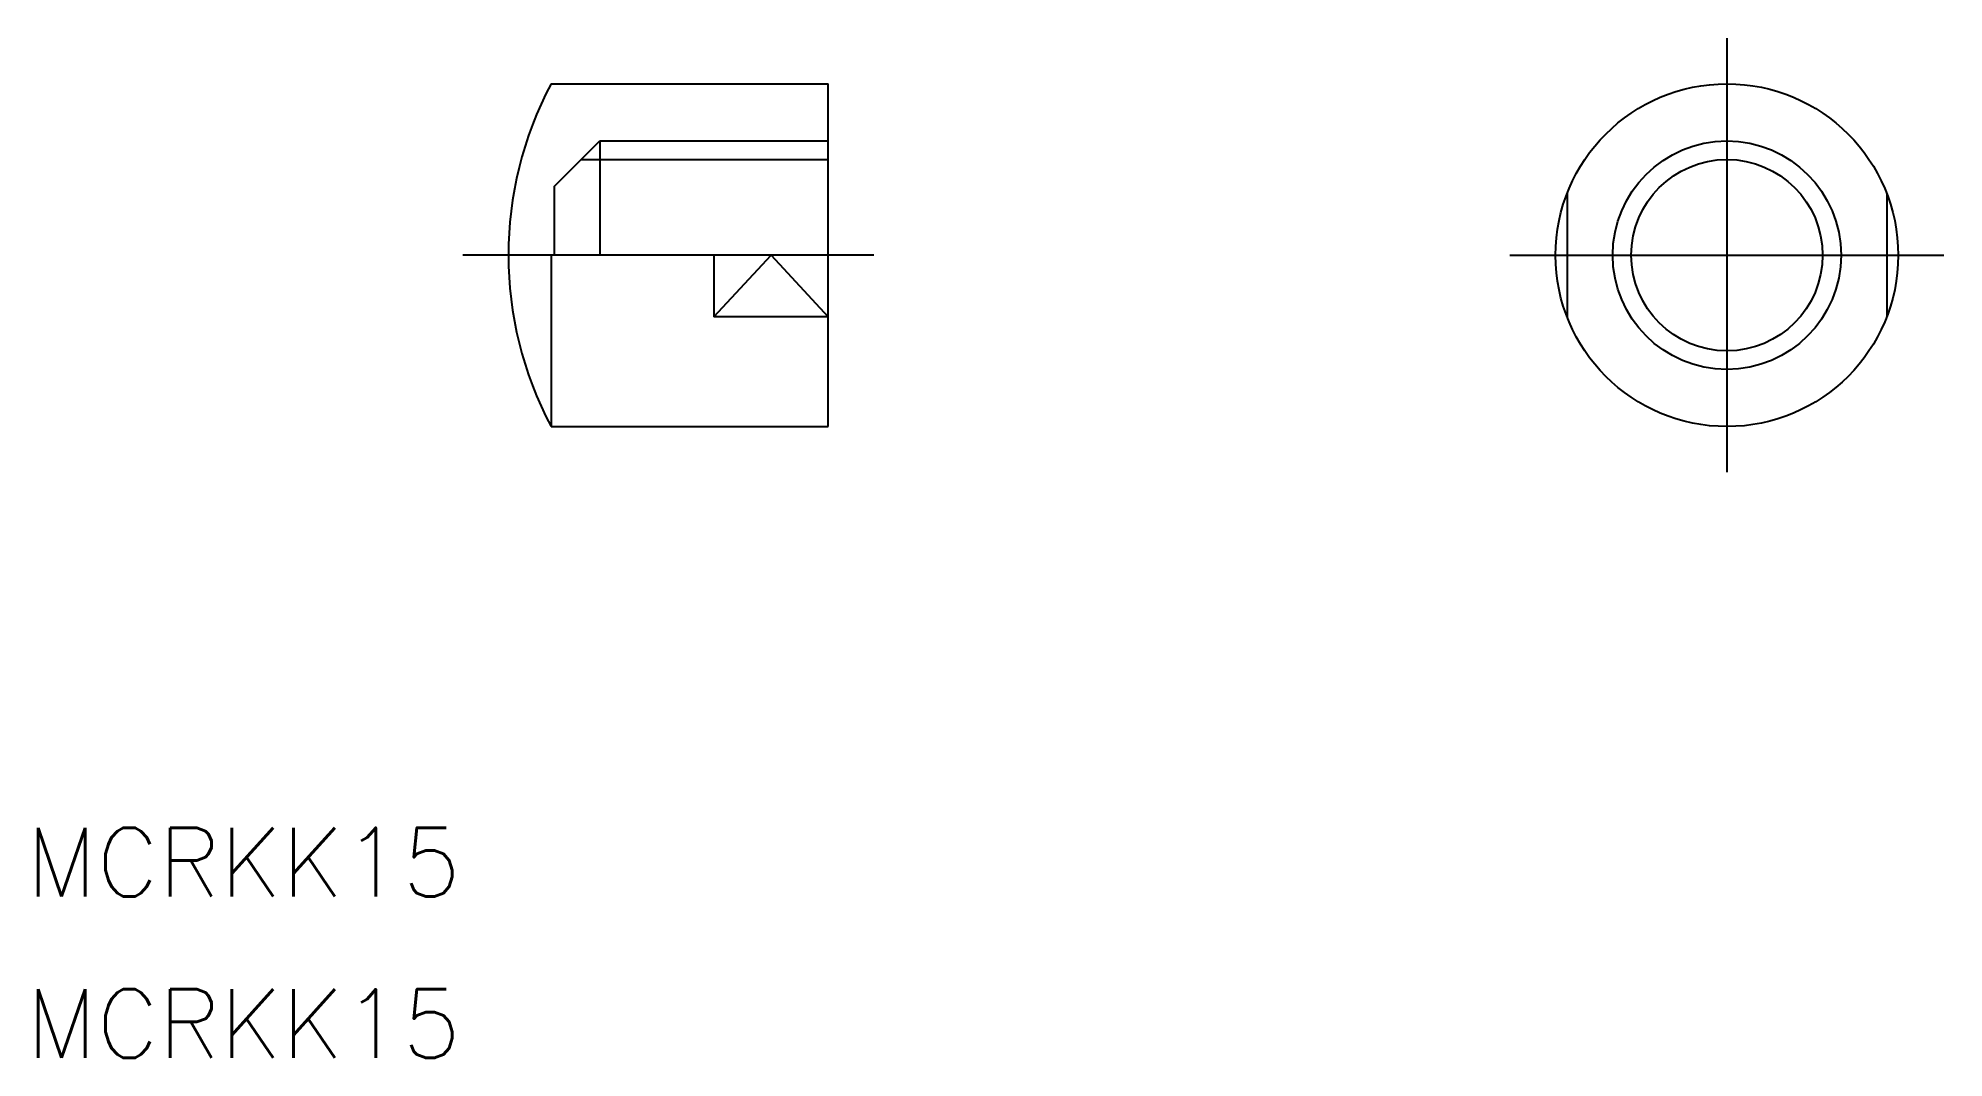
# Model space of a CAD drawing. Extents: x -73.9 to 9.5, y -35.1 to 9.5.
import ezdxf

# ---------------------------------------------------------------- set-up
doc = ezdxf.new("R2010")
doc.units = 0
doc.linetypes.add('CENTER', pattern=[50.8, 31.75, -6.35, 6.35, -6.35])
doc.layers.get('0').update_dxf_attribs({"linetype": 'CONTINUOUS'})
doc.layers.add('CENTER', color=1, linetype='CENTER')
doc.styles.get("Standard").update_dxf_attribs({"font": 'txt.shx', "height": 3, "bigfont": 'bigfont.shx'})

msp = doc.modelspace()

# ---------------------------------------------------------------- linework, layer by layer
at = {"color": 7, "linetype": 'CONTINUOUS'}
for p, q in [((-51.483, 7.5), (-39.349, 7.5)), ((-39.349, -7.5), (-39.349, 7.5)), ((-51.349, 3), (-49.349, 5)), ((-50.161, 4.188), (-39.349, 4.188)), ((-49.349, 5), (-49.349, 0)), ((-51.349, 3), (-51.349, 0)), ((-7, 2.693), (-7, -2.693)), ((7, 2.693), (7, -2.693)), ((-51.483, 0), (-51.483, -7.5)), ((-44.349, 0), (-44.349, -2.693)), ((-39.349, -2.693), (-44.349, -2.693)), ((-51.483, -7.5), (-39.349, -7.5))]:
    msp.add_line(p, q, dxfattribs=at)
at = {"color": 3, "linetype": 'CONTINUOUS'}
for p, q in [((-49.349, 5), (-39.349, 5)), ((-44.349, -2.693), (-41.849, 0)), ((-41.849, 0), (-39.349, -2.693))]:
    msp.add_line(p, q, dxfattribs=at)
at = {"color": 7, "linetype": 'CONTINUOUS'}
for radius in [7.5, 4.188]:
    msp.add_circle((0, 0), radius, dxfattribs=at)
at = {"color": 3, "linetype": 'CONTINUOUS'}
msp.add_circle((0, 0), 5, dxfattribs=at)
at = {"color": 7, "linetype": 'CONTINUOUS'}
msp.add_arc((-37.347, 0), 16.002, 152.05116, 207.94884, dxfattribs=at)
at = {"layer": 'CENTER', "color": 1, "linetype": 'CENTER'}
for p, q in [((0, 9.5), (0, -9.5)), ((-9.5, 0), (9.5, 0)), ((-37.349, 0), (-55.349, 0))]:
    msp.add_line(p, q, dxfattribs=at)

# ---------------------------------------------------------------- texts
at = {"color": 7, "linetype": 'CONTINUOUS'}
for p in [(-74.455, -28.061), (-74.455, -35.131)]:
    msp.add_text('MCRKK15', height=3, dxfattribs=at).set_placement(p)

doc.saveas('drawing.dxf')
